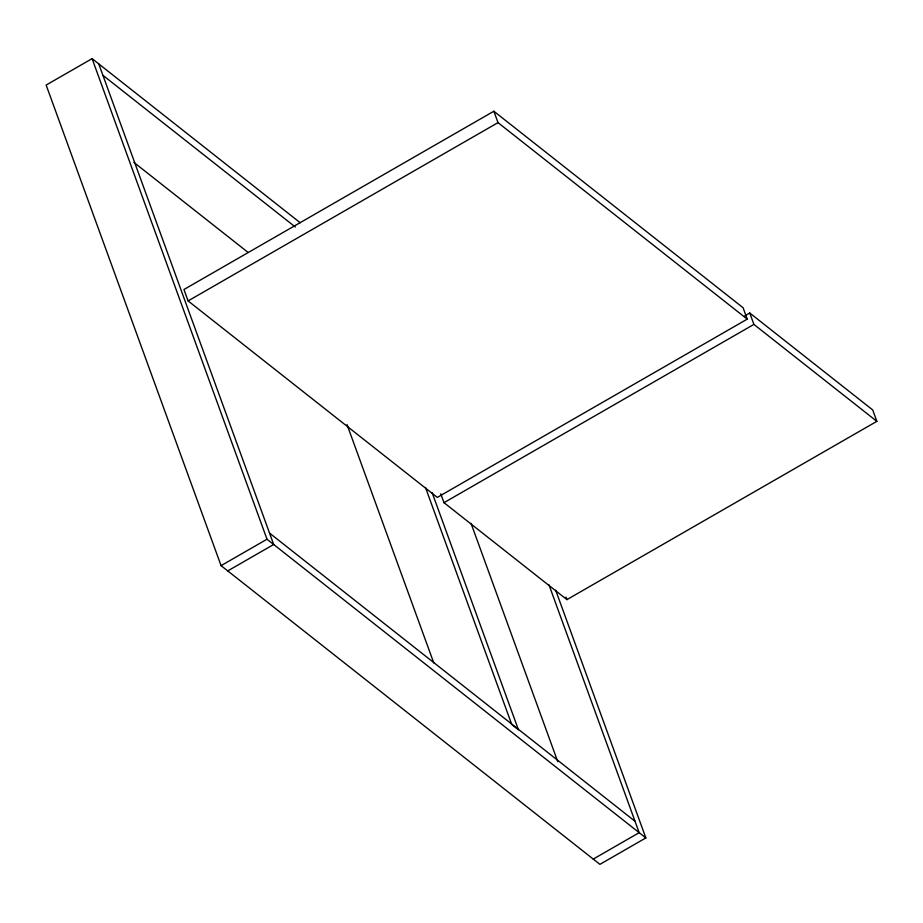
<?xml version="1.0" encoding="UTF-8"?>
<svg xmlns="http://www.w3.org/2000/svg" width="923" height="923" viewBox="0 0 923 923"><rect width="100%" height="100%" fill="white"/><g stroke="black" fill="none" stroke-linecap="round" stroke-linejoin="round"><path stroke-width="1.38" d="M300.183 222.72L92.092 58.645L46.15 85.066L221.07 565.649L599.915 864.355L645.846 837.934L555.681 590.189M493.851 111.233L183.942 289.51L188.096 300.91L437.317 497.416L747.226 319.139L743.084 307.74L493.851 111.233L498.005 122.632L747.226 319.139M188.096 300.91L498.005 122.632M221.07 565.649L267.001 539.228L645.846 837.934M227.739 570.91L273.681 544.489L98.761 63.906M744.757 315.874L749.753 313.001L872.697 409.939L876.85 421.338L566.941 599.615L443.998 502.677L440.767 493.817M443.998 502.677L753.906 324.4L876.85 421.338M593.235 859.094L639.178 832.673L549.012 584.928M102.915 75.305L295.279 226.977M133.916 162.402L248.206 252.51M269.528 533.09L635.024 821.274M749.753 313.001L753.906 324.4M566.018 597.089L566.941 599.615M471.042 523.364L557.757 761.625M432.172 492.767L518.438 729.781L511.757 724.52L425.491 487.494M347.013 424.534L433.775 662.91M92.092 58.645L267.001 539.228"/></g></svg>
